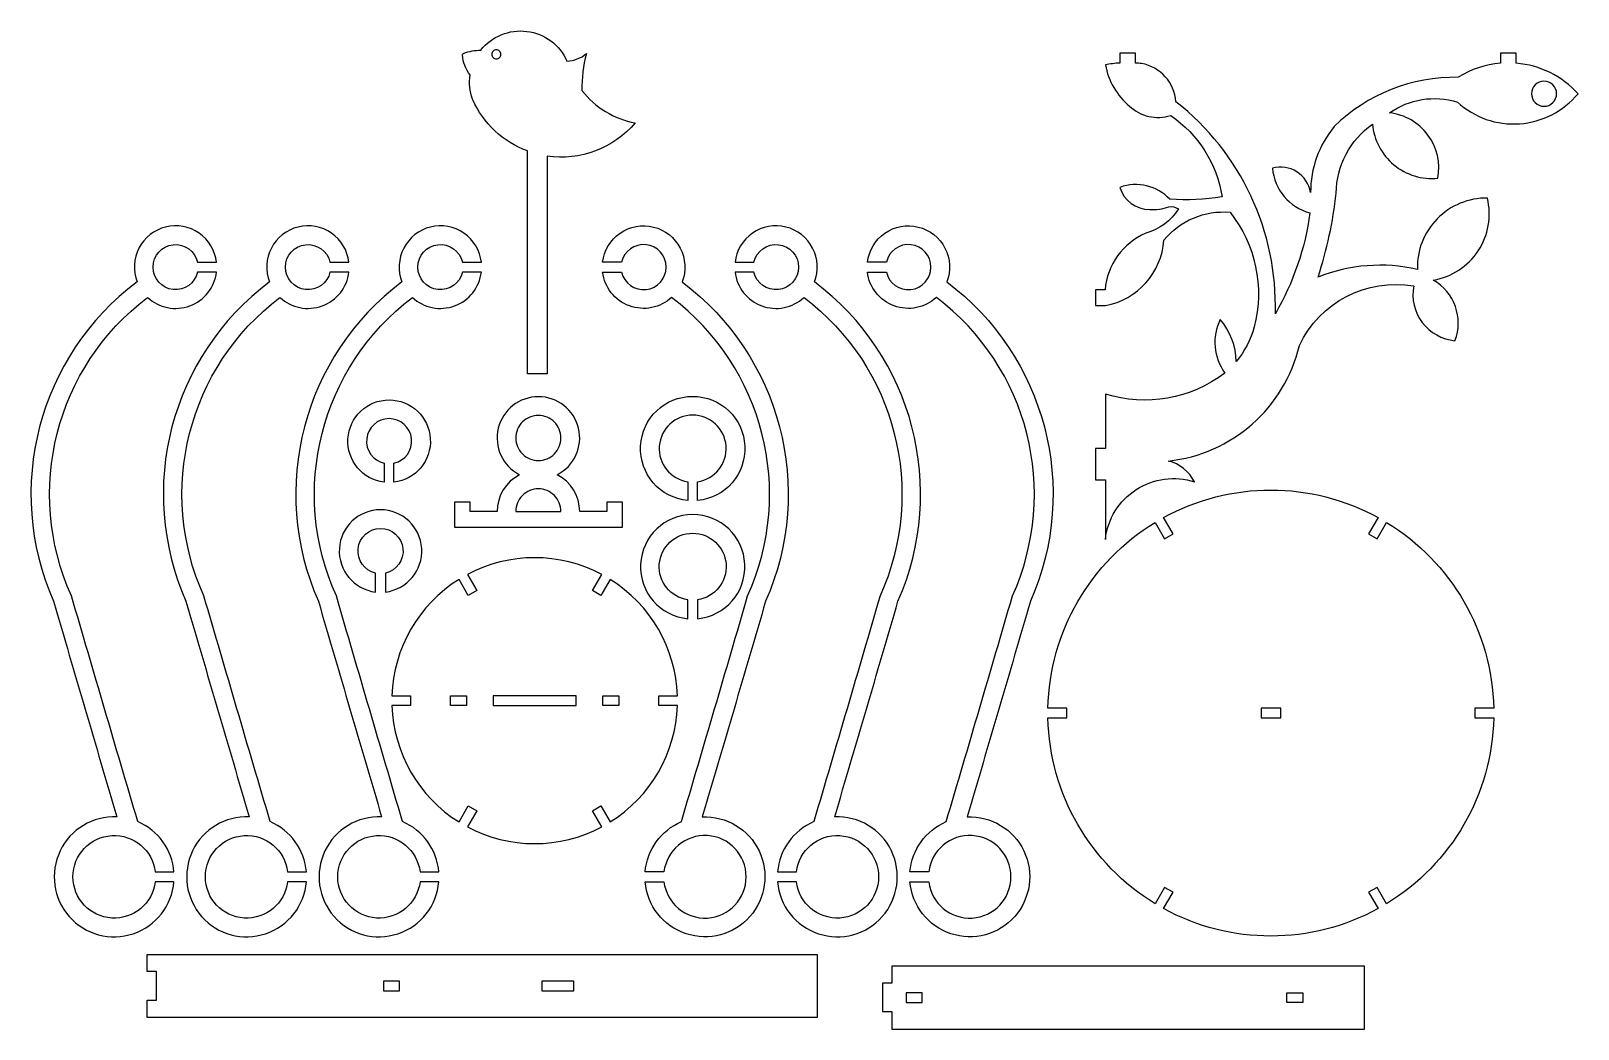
# Model space of a CAD drawing. Extents: x 6 to 610, y 5 to 394.
import ezdxf

# ---------------------------------------------------------------- set-up
doc = ezdxf.new("R2010")
doc.units = 0
doc.layers.add('Nível Padrão', color=1, linetype='CONTINUOUS')

msp = doc.modelspace()

# ---------------------------------------------------------------- linework, layer by layer
at = {"layer": 'Nível Padrão'}
for points in [[(178.44, 367.65, -0.121695), (177.47, 377.14, -0.158129), (174.53, 384.89, -0.29426), (175.08, 385.53, -0.094222), (181.61, 386.76, -0.261428), (199.63, 394.09, -0.261428), (215.27, 382.52, 0.171137), (222.81, 385.42, 0.066014), (221.05, 371.03, 0.1836), (241.89, 358.44, -0.259243), (207.48, 345.5), (207.48, 260.67), (199.83, 260.67), (199.83, 347.47, -0.200921), (178.52, 367.47), (178.44, 367.65)], [(187.72, 386.92, 0.414214), (185.95, 385.16, 0.414214), (187.72, 383.4, 0.414214), (189.48, 385.16, 0.414214), (187.72, 386.92)], [(425.19, 196.08, -0.225881), (437.23, 215.55, -0.225881), (459.94, 218.49, 0.224905), (449.66, 226.65, 0.317912), (500.87, 271.67, -0.337588), (545.42, 294.89, 0.210031), (548.77, 280.68, 0.210031), (561.5, 273.54, 0.372425), (553.04, 297.14, 0.20798), (570.55, 308.55, 0.20798), (574.14, 329.14, 0.203865), (554.58, 321.05, 0.203865), (546.85, 301.34, 0.151483), (508.11, 298.32, 0.052746), (515.16, 331.03, -0.237541), (529.34, 357.97, 0.418095), (554.85, 336.86, 0.207783), (550.95, 353.68, 0.207783), (536, 362.32, -0.234134), (562.45, 366.51, 0.205285), (586.68, 358.07, 0.205285), (609.5, 369.79, 0.189456), (585.38, 381.68), (585.38, 385.61), (579.25, 385.61), (579.25, 381.68, 0.119908), (562.77, 376.18, 0.201734), (514.44, 357, 0.175972), (505.22, 331.31, 0.212), (499.89, 339.35, 0.212), (490.35, 340.79, 0.319551), (504.98, 323.35, -0.09737), (491.47, 284.07, 0.238097), (452.67, 366.69, 0.34555), (439.33, 381.54, 0.011842), (436.95, 381.74), (436.95, 385.64), (430.82, 385.64), (430.82, 381.74, 0.028038), (425.21, 381.08, 0.17747), (434.58, 364.98, 0.270565), (450.67, 361.27, -0.208903), (470.68, 329.66, -0.057876), (450.31, 328.67, 0.297306), (430.88, 333.3, 0.333034), (442.48, 324.66, 0.098461), (449.93, 325.69, -0.207359), (453.67, 324.89, -0.183338), (440.98, 315.45, 0.274712), (425.05, 293.37), (421.39, 293.37), (421.39, 287.24), (425.21, 287.24, 0.33991), (448.03, 312.7, -0.248083), (473.79, 323.6, -0.23647), (483.21, 278.9, -0.10861), (476.18, 265.37, 0.178189), (469.95, 281.83, 0.277259), (471.77, 260.94, -0.243178), (425.19, 252.73), (425.19, 231.58), (421.39, 231.58), (421.39, 219.32), (425.19, 219.32), (425.19, 196.08)], [(596.22, 374.7, 0.414214), (591.32, 369.79, 0.414214), (596.22, 364.89, 0.414214), (601.13, 369.79, 0.414214), (596.22, 374.7)], [(54.7, 62.72, -0.396983), (37.78, 48.56, -0.396983), (22.64, 64.62, -0.396983), (37.78, 80.68, -0.396983), (54.7, 66.52), (62.03, 66.52, 0.278489), (47.9, 86.13, -0.000804), (22.07, 174.05, -0.350504), (51.72, 290.4, 0.282036), (68.2, 287.11, 0.282036), (78.62, 300.31), (71.23, 300.31, -0.382674), (61.69, 293.47, -0.382674), (53.85, 302.21, -0.382674), (61.69, 310.95, -0.382674), (71.23, 304.11), (78.62, 304.11, 0.215064), (71.8, 315.44, 0.215064), (58.78, 317.83, 0.215064), (48.38, 309.66, 0.215064), (47.62, 296.45, 0.349281), (15.07, 172.01, 0.000768), (39.75, 87.98, 0.300771), (17.63, 74.7, 0.300771), (21.19, 49.15, 0.300771), (46.1, 42.43, 0.300771), (62.03, 62.72), (54.7, 62.72)], [(106.33, 62.72, -0.396983), (89.4, 48.56, -0.396983), (74.27, 64.62, -0.396983), (89.4, 80.68, -0.396983), (106.33, 66.52), (113.66, 66.52, 0.278489), (99.53, 86.13, -0.000804), (73.7, 174.05, -0.350504), (103.34, 290.4, 0.282036), (119.83, 287.11, 0.282036), (130.25, 300.31), (122.86, 300.31, -0.382674), (113.32, 293.47, -0.382674), (105.48, 302.21, -0.382674), (113.32, 310.95, -0.382674), (122.86, 304.11), (130.25, 304.11, 0.215064), (123.42, 315.44, 0.215064), (110.41, 317.83, 0.215064), (100.01, 309.66, 0.215064), (99.25, 296.45, 0.349281), (66.7, 172.01, 0.000768), (91.37, 87.98, 0.300771), (69.26, 74.7, 0.300771), (72.82, 49.15, 0.300771), (97.73, 42.43, 0.300771), (113.66, 62.72), (106.33, 62.72)], [(157.96, 62.72, -0.396983), (141.03, 48.56, -0.396983), (125.89, 64.62, -0.396983), (141.03, 80.68, -0.396983), (157.96, 66.52), (165.29, 66.52, 0.278489), (151.15, 86.13, -0.000804), (125.33, 174.05, -0.350504), (154.97, 290.4, 0.282036), (171.46, 287.11, 0.282036), (181.87, 300.31), (174.49, 300.31, -0.382674), (164.94, 293.47, -0.382674), (157.1, 302.21, -0.382674), (164.94, 310.95, -0.382674), (174.49, 304.11), (181.87, 304.11, 0.215064), (175.05, 315.44, 0.215064), (162.04, 317.83, 0.215064), (151.64, 309.66, 0.215064), (150.88, 296.45, 0.349281), (118.33, 172.01, 0.000768), (143, 87.98, 0.300771), (120.88, 74.7, 0.300771), (124.45, 49.15, 0.300771), (149.36, 42.43, 0.300771), (165.29, 62.72), (157.96, 62.72)], [(245.75, 62.72), (253.08, 62.72, 0.396983), (270, 48.56, 0.396983), (285.14, 64.62, 0.396983), (270, 80.68, 0.396983), (253.08, 66.52), (245.75, 66.52, -0.278489), (259.88, 86.13, 0.000804), (285.71, 174.05, 0.350504), (256.06, 290.4, -0.282036), (239.58, 287.11, -0.282036), (229.16, 300.31), (236.55, 300.31, 0.382674), (246.09, 293.47, 0.382674), (253.93, 302.21, 0.382674), (246.09, 310.95, 0.382674), (236.55, 304.11), (229.16, 304.11, -0.215064), (235.98, 315.44, -0.215064), (249, 317.83, -0.215064), (259.4, 309.66, -0.215064), (260.16, 296.45, -0.349281), (292.71, 172.01, -0.000768), (268.03, 87.98, -0.300771), (290.15, 74.7, -0.300771), (286.59, 49.15, -0.300771), (261.68, 42.43, -0.300771), (245.75, 62.72)], [(297.37, 62.72, 0.300771), (313.31, 42.43, 0.300771), (338.21, 49.15, 0.300771), (341.78, 74.7, 0.300771), (319.66, 87.98, 0.000768), (344.33, 172.01, 0.349281), (311.78, 296.45, 0.215064), (311.02, 309.66, 0.215064), (300.62, 317.83, 0.215064), (287.61, 315.44, 0.215064), (280.79, 304.11), (288.17, 304.11, -0.382674), (297.72, 310.95, -0.382674), (305.56, 302.21, -0.382674), (297.72, 293.47, -0.382674), (288.17, 300.31), (280.79, 300.31, 0.282036), (291.2, 287.11, 0.282036), (307.69, 290.4, -0.350504), (337.33, 174.05, -0.000804), (311.51, 86.13, 0.278489), (297.37, 66.52), (304.7, 66.52, -0.396983), (321.63, 80.68, -0.396983), (336.77, 64.62, -0.396983), (321.63, 48.56, -0.396983), (304.7, 62.72), (297.37, 62.72)], [(349, 62.72), (356.33, 62.72, 0.396983), (373.26, 48.56, 0.396983), (388.39, 64.62, 0.396983), (373.26, 80.68, 0.396983), (356.33, 66.52), (349, 66.52, -0.278489), (363.14, 86.13, 0.000804), (388.96, 174.05, 0.350504), (359.32, 290.4, -0.282036), (342.83, 287.11, -0.282036), (332.41, 300.31), (339.8, 300.31, 0.382674), (349.35, 293.47, 0.382674), (357.18, 302.21, 0.382674), (349.35, 310.95, 0.382674), (339.8, 304.11), (332.41, 304.11, -0.215064), (339.24, 315.44, -0.215064), (352.25, 317.83, -0.215064), (362.65, 309.66, -0.215064), (363.41, 296.45, -0.349281), (395.96, 172.01, -0.000768), (371.29, 87.98, -0.300771), (393.4, 74.7, -0.300771), (389.84, 49.15, -0.300771), (364.93, 42.43, -0.300771), (349, 62.72)], [(144.01, 218.4, -0.396983), (129.85, 235.33, -0.396983), (145.91, 250.47, -0.396983), (161.97, 235.33, -0.396983), (147.81, 218.4), (147.81, 225.79, 0.382674), (154.65, 235.33, 0.382674), (145.91, 243.17, 0.382674), (137.17, 235.33, 0.382674), (144.01, 225.79), (144.01, 218.4)], [(171.36, 200.87), (236.89, 200.87), (236.89, 206.99), (236.89, 210.67), (230.76, 210.67), (230.76, 206.99), (220.22, 206.99, 0.281489), (211.46, 221.32, 0.34649), (219.77, 239.41, 0.34649), (204.13, 251.72, 0.34649), (188.49, 239.41, 0.34649), (196.79, 221.32, 0.281489), (188.04, 206.99), (177.49, 206.99), (177.49, 210.67), (171.36, 210.67), (171.36, 206.99), (171.36, 200.87)], [(262.38, 211.24, -0.400582), (243.96, 232.45, -0.400582), (264.28, 251.84, -0.400582), (284.6, 232.45, -0.400582), (266.18, 211.24), (266.18, 218.58, 0.392976), (277.3, 232.45, 0.392976), (264.28, 244.55, 0.392976), (251.26, 232.45, 0.392976), (262.38, 218.58), (262.38, 211.24)], [(204.13, 244.43, 0.414214), (195.33, 235.64, 0.414214), (204.13, 226.84, 0.414214), (212.92, 235.64, 0.414214), (204.13, 244.43)], [(195.33, 206.99), (204.13, 206.99), (212.92, 206.99, 0.414214), (204.13, 215.79, 0.414214), (195.33, 206.99)], [(444.62, 54.13, -0.256267), (402.82, 126.53), (410.15, 126.53), (410.15, 130.33), (402.82, 130.33, -0.256267), (444.62, 202.74), (448.29, 196.39), (451.58, 198.29), (447.91, 204.64, -0.256267), (531.52, 204.64), (527.85, 198.29), (531.14, 196.39), (534.81, 202.74, -0.256267), (576.61, 130.33), (569.28, 130.33), (569.28, 126.53), (576.61, 126.53, -0.256267), (534.81, 54.13), (531.14, 60.48), (527.85, 58.58), (531.52, 52.23, -0.256267), (447.91, 52.23), (451.58, 58.58), (448.29, 60.48), (444.62, 54.13)], [(140.66, 175.6), (140.66, 182.99, -0.382674), (133.82, 192.53, -0.382674), (142.56, 200.37, -0.382674), (151.3, 192.53, -0.382674), (144.46, 182.99), (144.46, 175.6, 0.396983), (158.62, 192.53, 0.396983), (142.56, 207.66, 0.396983), (126.5, 192.53, 0.396983), (140.66, 175.6)], [(262.38, 165.21), (262.38, 172.55, -0.392976), (251.26, 186.42, -0.392976), (264.28, 198.52, -0.392976), (277.3, 186.42, -0.392976), (266.18, 172.55), (266.18, 165.21, 0.400582), (284.6, 186.42, 0.400582), (264.28, 205.81, 0.400582), (243.96, 186.42, 0.400582), (262.38, 165.21)], [(173.16, 85.99), (176.79, 92.28), (180.08, 90.38), (176.45, 84.09, 0.249749), (228.83, 84.09), (225.2, 90.38), (228.49, 92.28), (232.12, 85.99, 0.249749), (258.32, 131.35), (251.06, 131.35), (251.06, 135.15), (258.32, 135.15, 0.249749), (232.12, 180.52), (228.49, 174.23), (225.2, 176.13), (228.83, 182.42, 0.249749), (176.45, 182.42), (180.08, 176.13), (176.79, 174.23), (173.16, 180.52, 0.249749), (146.97, 135.15), (154.23, 135.15), (154.23, 131.35), (146.97, 131.35, 0.249749), (173.16, 85.99)]]:
    msp.add_lwpolyline(points, format="xyb", close=True, dxfattribs=at)
for points in [[(169.82, 131.35), (169.82, 135.15), (176.07, 135.15), (176.07, 131.35), (169.82, 131.35)], [(186.49, 131.35), (218.79, 131.35), (218.79, 135.15), (186.49, 135.15), (186.49, 131.35)], [(229.22, 131.35), (229.22, 135.15), (235.47, 135.15), (235.47, 131.35), (229.22, 131.35)], [(485.89, 126.53), (493.55, 126.53), (493.55, 130.33), (485.89, 130.33), (485.89, 126.53)], [(51.54, 9.82), (51.54, 16.5), (55.22, 16.5), (55.22, 27.66), (51.54, 27.66), (51.54, 34.34), (312.76, 34.34), (312.76, 9.82), (51.54, 9.82)], [(341.91, 5.29), (526.28, 5.29), (526.28, 29.81), (341.91, 29.81), (341.91, 23.12), (338.23, 23.12), (338.23, 12.09), (341.91, 12.09), (341.91, 5.29)], [(143.72, 20.18), (149.97, 20.18), (149.97, 23.98), (143.72, 23.98), (143.72, 20.18)], [(205.51, 20.18), (217.9, 20.18), (217.9, 23.98), (205.51, 23.98), (205.51, 20.18)], [(347.53, 15.65), (353.78, 15.65), (353.78, 19.45), (347.53, 19.45), (347.53, 15.65)], [(495.97, 15.65), (495.97, 19.45), (502.22, 19.45), (502.22, 15.65), (495.97, 15.65)]]:
    msp.add_lwpolyline(points, close=True, dxfattribs=at)

doc.saveas('drawing.dxf')
